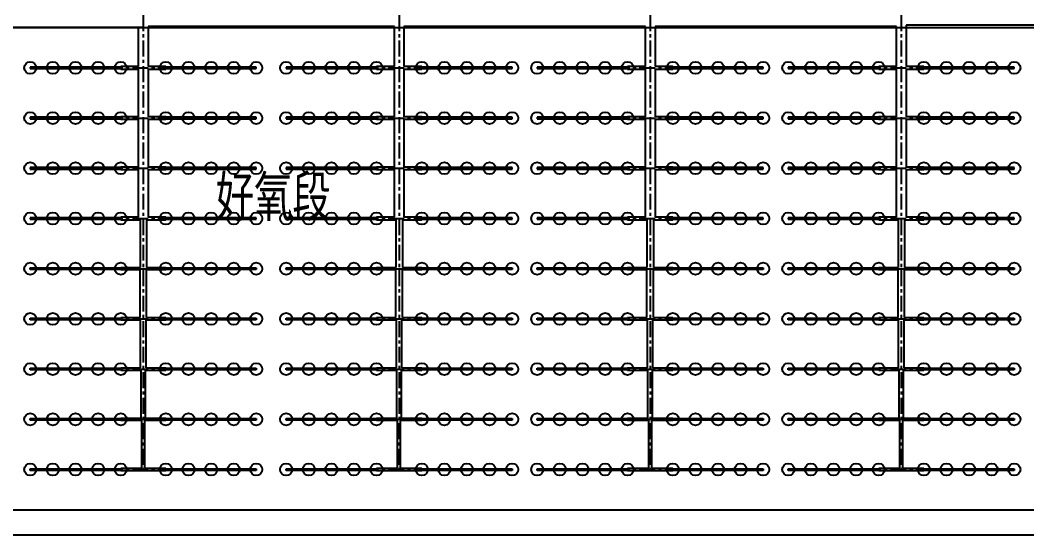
# Model space of a CAD drawing. Header units: millimetres. Extents: x -299291 to 688124, y -407813 to 623474.
# Drawn here: x 211412 to 231459, y 217330 to 227581 of the extents above; entities that cross this region are included whole.
import ezdxf

# ---------------------------------------------------------------- set-up
doc = ezdxf.new("R2010")
doc.units = ezdxf.units.MM
doc.linetypes.add('CENTER', pattern=[50.8, 31.75, -6.35, 6.35, -6.35])
doc.layers.add('轴线', color=6, linetype='CENTER')
doc.styles.add('长仿宋体', font='simfang.ttf', dxfattribs={"width": 0.7})

msp = doc.modelspace()

# ---------------------------------------------------------------- linework, layer by layer
at = {"lineweight": -3, "ltscale": 100}
for p, q in [((186459.037, 227431.406), (266459.037, 227431.406)), ((186459.037, 227431.406), (266459.037, 227431.406)), ((186459.037, 227431.406), (266459.037, 227431.406)), ((186459.037, 217830.406), (266459.037, 217830.406)), ((186459.037, 217330.406), (266459.037, 217330.406))]:
    msp.add_line(p, q, dxfattribs=at)
at = {"ltscale": 10}
for p, q in [((213864.037, 227431.406), (198959.037, 227431.406)), ((213769.037, 226656.406), (213769.037, 227431.406)), ((213959.037, 227456.406), (213959.037, 226656.406)), ((218864.037, 227456.406), (213959.037, 227456.406)), ((218864.037, 226656.406), (218864.037, 227456.406)), ((219054.037, 227456.406), (219054.037, 226656.406)), ((223864.037, 227456.406), (219054.037, 227456.406)), ((223864.037, 226656.406), (223864.037, 227456.406)), ((224054.037, 227456.406), (224054.037, 226656.406)), ((228864.037, 227456.406), (224054.037, 227456.406)), ((228864.037, 226656.406), (228864.037, 227456.406)), ((229054.037, 227481.406), (229054.037, 226656.406)), ((233864.037, 227481.406), (229054.037, 227481.406)), ((211614.037, 226647.406), (211614.037, 226615.406)), ((213414.037, 226647.406), (211614.037, 226647.406)), ((211614.037, 226615.406), (213414.037, 226615.406)), ((213769.037, 226656.406), (213414.037, 226656.406)), ((213414.037, 226656.406), (213414.037, 226647.406)), ((213414.037, 226615.406), (213414.037, 226606.406)), ((213414.037, 226606.406), (213769.037, 226606.406)), ((213769.037, 225656.406), (213769.037, 226606.406)), ((214314.037, 226656.406), (213959.037, 226656.406)), ((213959.037, 226606.406), (214314.037, 226606.406)), ((213959.037, 226606.406), (213959.037, 225656.406)), ((214314.037, 226647.406), (214314.037, 226656.406)), ((216114.037, 226647.406), (214314.037, 226647.406)), ((214314.037, 226606.406), (214314.037, 226615.406)), ((214314.037, 226615.406), (216114.037, 226615.406)), ((216114.037, 226615.406), (216114.037, 226647.406)), ((216709.037, 226647.406), (216709.037, 226615.406)), ((218509.037, 226647.406), (216709.037, 226647.406)), ((216709.037, 226615.406), (218509.037, 226615.406)), ((218864.037, 226656.406), (218509.037, 226656.406)), ((218509.037, 226656.406), (218509.037, 226647.406)), ((218509.037, 226615.406), (218509.037, 226606.406)), ((218509.037, 226606.406), (218864.037, 226606.406)), ((218864.037, 225656.406), (218864.037, 226606.406)), ((219409.037, 226656.406), (219054.037, 226656.406)), ((219054.037, 226606.406), (219409.037, 226606.406)), ((219054.037, 226606.406), (219054.037, 225656.406)), ((219409.037, 226647.406), (219409.037, 226656.406)), ((221209.037, 226647.406), (219409.037, 226647.406)), ((219409.037, 226606.406), (219409.037, 226615.406)), ((219409.037, 226615.406), (221209.037, 226615.406)), ((221209.037, 226615.406), (221209.037, 226647.406)), ((221709.037, 226647.406), (221709.037, 226615.406)), ((223509.037, 226647.406), (221709.037, 226647.406)), ((221709.037, 226615.406), (223509.037, 226615.406)), ((223864.037, 226656.406), (223509.037, 226656.406)), ((223509.037, 226656.406), (223509.037, 226647.406)), ((223509.037, 226615.406), (223509.037, 226606.406)), ((223509.037, 226606.406), (223864.037, 226606.406)), ((223864.037, 225656.406), (223864.037, 226606.406)), ((224409.037, 226656.406), (224054.037, 226656.406)), ((224054.037, 226606.406), (224409.037, 226606.406)), ((224054.037, 226606.406), (224054.037, 225656.406)), ((224409.037, 226647.406), (224409.037, 226656.406)), ((226209.037, 226647.406), (224409.037, 226647.406)), ((224409.037, 226606.406), (224409.037, 226615.406)), ((224409.037, 226615.406), (226209.037, 226615.406)), ((226209.037, 226615.406), (226209.037, 226647.406)), ((226709.037, 226647.406), (226709.037, 226615.406)), ((228509.037, 226647.406), (226709.037, 226647.406)), ((226709.037, 226615.406), (228509.037, 226615.406)), ((228864.037, 226656.406), (228509.037, 226656.406)), ((228509.037, 226656.406), (228509.037, 226647.406)), ((228509.037, 226615.406), (228509.037, 226606.406)), ((228509.037, 226606.406), (228864.037, 226606.406)), ((228864.037, 225656.406), (228864.037, 226606.406)), ((229409.037, 226656.406), (229054.037, 226656.406)), ((229054.037, 226606.406), (229409.037, 226606.406)), ((229054.037, 226606.406), (229054.037, 225656.406)), ((229409.037, 226647.406), (229409.037, 226656.406)), ((231209.037, 226647.406), (229409.037, 226647.406)), ((229409.037, 226606.406), (229409.037, 226615.406)), ((229409.037, 226615.406), (231209.037, 226615.406)), ((231209.037, 226615.406), (231209.037, 226647.406)), ((211614.037, 225647.406), (211614.037, 225615.406)), ((213414.037, 225647.406), (211614.037, 225647.406)), ((211614.037, 225615.406), (213414.037, 225615.406)), ((213769.037, 225656.406), (213414.037, 225656.406)), ((213414.037, 225656.406), (213414.037, 225647.406)), ((213414.037, 225615.406), (213414.037, 225606.406)), ((213414.037, 225606.406), (213769.037, 225606.406)), ((213769.037, 224656.406), (213769.037, 225606.406)), ((214314.037, 225656.406), (213959.037, 225656.406)), ((213959.037, 225606.406), (214314.037, 225606.406)), ((213959.037, 225606.406), (213959.037, 224656.406)), ((214314.037, 225647.406), (214314.037, 225656.406)), ((216114.037, 225647.406), (214314.037, 225647.406)), ((214314.037, 225606.406), (214314.037, 225615.406)), ((214314.037, 225615.406), (216114.037, 225615.406)), ((216114.037, 225615.406), (216114.037, 225647.406)), ((216709.037, 225647.406), (216709.037, 225615.406)), ((218509.037, 225647.406), (216709.037, 225647.406)), ((216709.037, 225615.406), (218509.037, 225615.406)), ((218864.037, 225656.406), (218509.037, 225656.406)), ((218509.037, 225656.406), (218509.037, 225647.406)), ((218509.037, 225615.406), (218509.037, 225606.406)), ((218509.037, 225606.406), (218864.037, 225606.406)), ((218864.037, 224656.406), (218864.037, 225606.406)), ((219409.037, 225656.406), (219054.037, 225656.406)), ((219054.037, 225606.406), (219409.037, 225606.406)), ((219054.037, 225606.406), (219054.037, 224656.406)), ((219409.037, 225647.406), (219409.037, 225656.406)), ((221209.037, 225647.406), (219409.037, 225647.406)), ((219409.037, 225606.406), (219409.037, 225615.406)), ((219409.037, 225615.406), (221209.037, 225615.406)), ((221209.037, 225615.406), (221209.037, 225647.406)), ((221709.037, 225647.406), (221709.037, 225615.406)), ((223509.037, 225647.406), (221709.037, 225647.406)), ((221709.037, 225615.406), (223509.037, 225615.406)), ((223864.037, 225656.406), (223509.037, 225656.406)), ((223509.037, 225656.406), (223509.037, 225647.406)), ((223509.037, 225615.406), (223509.037, 225606.406)), ((223509.037, 225606.406), (223864.037, 225606.406)), ((223864.037, 224656.406), (223864.037, 225606.406)), ((224409.037, 225656.406), (224054.037, 225656.406)), ((224054.037, 225606.406), (224409.037, 225606.406)), ((224054.037, 225606.406), (224054.037, 224656.406)), ((224409.037, 225647.406), (224409.037, 225656.406)), ((226209.037, 225647.406), (224409.037, 225647.406)), ((224409.037, 225606.406), (224409.037, 225615.406)), ((224409.037, 225615.406), (226209.037, 225615.406)), ((226209.037, 225615.406), (226209.037, 225647.406)), ((226709.037, 225647.406), (226709.037, 225615.406)), ((228509.037, 225647.406), (226709.037, 225647.406)), ((226709.037, 225615.406), (228509.037, 225615.406)), ((228864.037, 225656.406), (228509.037, 225656.406)), ((228509.037, 225656.406), (228509.037, 225647.406)), ((228509.037, 225615.406), (228509.037, 225606.406)), ((228509.037, 225606.406), (228864.037, 225606.406)), ((228864.037, 224656.406), (228864.037, 225606.406)), ((229409.037, 225656.406), (229054.037, 225656.406)), ((229054.037, 225606.406), (229409.037, 225606.406)), ((229054.037, 225606.406), (229054.037, 224656.406)), ((229409.037, 225647.406), (229409.037, 225656.406)), ((231209.037, 225647.406), (229409.037, 225647.406)), ((229409.037, 225606.406), (229409.037, 225615.406)), ((229409.037, 225615.406), (231209.037, 225615.406)), ((231209.037, 225615.406), (231209.037, 225647.406)), ((211614.037, 224647.406), (211614.037, 224615.406)), ((213414.037, 224647.406), (211614.037, 224647.406)), ((211614.037, 224615.406), (213414.037, 224615.406)), ((213769.037, 224656.406), (213414.037, 224656.406)), ((213414.037, 224656.406), (213414.037, 224647.406)), ((213414.037, 224615.406), (213414.037, 224606.406)), ((213414.037, 224606.406), (213769.037, 224606.406)), ((213769.037, 223656.406), (213769.037, 224606.406)), ((214314.037, 224656.406), (213959.037, 224656.406)), ((213959.037, 224606.406), (214314.037, 224606.406)), ((213959.037, 224606.406), (213959.037, 223656.406)), ((214314.037, 224647.406), (214314.037, 224656.406)), ((216114.037, 224647.406), (214314.037, 224647.406)), ((214314.037, 224606.406), (214314.037, 224615.406)), ((214314.037, 224615.406), (216114.037, 224615.406)), ((216114.037, 224615.406), (216114.037, 224647.406)), ((216709.037, 224647.406), (216709.037, 224615.406)), ((218509.037, 224647.406), (216709.037, 224647.406)), ((216709.037, 224615.406), (218509.037, 224615.406)), ((218864.037, 224656.406), (218509.037, 224656.406)), ((218509.037, 224656.406), (218509.037, 224647.406)), ((218509.037, 224615.406), (218509.037, 224606.406)), ((218509.037, 224606.406), (218864.037, 224606.406)), ((218864.037, 223656.406), (218864.037, 224606.406)), ((219409.037, 224656.406), (219054.037, 224656.406)), ((219054.037, 224606.406), (219409.037, 224606.406)), ((219054.037, 224606.406), (219054.037, 223656.406)), ((219409.037, 224647.406), (219409.037, 224656.406)), ((221209.037, 224647.406), (219409.037, 224647.406)), ((219409.037, 224606.406), (219409.037, 224615.406)), ((219409.037, 224615.406), (221209.037, 224615.406)), ((221209.037, 224615.406), (221209.037, 224647.406)), ((221709.037, 224647.406), (221709.037, 224615.406)), ((223509.037, 224647.406), (221709.037, 224647.406)), ((221709.037, 224615.406), (223509.037, 224615.406)), ((223864.037, 224656.406), (223509.037, 224656.406)), ((223509.037, 224656.406), (223509.037, 224647.406)), ((223509.037, 224615.406), (223509.037, 224606.406)), ((223509.037, 224606.406), (223864.037, 224606.406)), ((223864.037, 223656.406), (223864.037, 224606.406)), ((224409.037, 224656.406), (224054.037, 224656.406)), ((224054.037, 224606.406), (224409.037, 224606.406)), ((224054.037, 224606.406), (224054.037, 223656.406)), ((224409.037, 224647.406), (224409.037, 224656.406)), ((226209.037, 224647.406), (224409.037, 224647.406)), ((224409.037, 224606.406), (224409.037, 224615.406)), ((224409.037, 224615.406), (226209.037, 224615.406)), ((226209.037, 224615.406), (226209.037, 224647.406)), ((226709.037, 224647.406), (226709.037, 224615.406)), ((228509.037, 224647.406), (226709.037, 224647.406)), ((226709.037, 224615.406), (228509.037, 224615.406)), ((228864.037, 224656.406), (228509.037, 224656.406)), ((228509.037, 224656.406), (228509.037, 224647.406)), ((228509.037, 224615.406), (228509.037, 224606.406)), ((228509.037, 224606.406), (228864.037, 224606.406)), ((228864.037, 223656.406), (228864.037, 224606.406)), ((229409.037, 224656.406), (229054.037, 224656.406)), ((229054.037, 224606.406), (229409.037, 224606.406)), ((229054.037, 224606.406), (229054.037, 223656.406)), ((229409.037, 224647.406), (229409.037, 224656.406)), ((231209.037, 224647.406), (229409.037, 224647.406)), ((229409.037, 224606.406), (229409.037, 224615.406)), ((229409.037, 224615.406), (231209.037, 224615.406)), ((231209.037, 224615.406), (231209.037, 224647.406)), ((211614.037, 223647.406), (211614.037, 223615.406)), ((213414.037, 223647.406), (211614.037, 223647.406)), ((211614.037, 223615.406), (213414.037, 223615.406)), ((213769.037, 223656.406), (213414.037, 223656.406)), ((213414.037, 223656.406), (213414.037, 223647.406)), ((213414.037, 223615.406), (213414.037, 223606.406)), ((213414.037, 223606.406), (213799.037, 223606.406)), ((213799.037, 223606.406), (213799.037, 222656.406)), ((213929.037, 223606.406), (214314.037, 223606.406)), ((213929.037, 223606.406), (213929.037, 222656.406)), ((214314.037, 223656.406), (213959.037, 223656.406)), ((214314.037, 223647.406), (214314.037, 223656.406)), ((216114.037, 223647.406), (214314.037, 223647.406)), ((214314.037, 223606.406), (214314.037, 223615.406)), ((214314.037, 223615.406), (216114.037, 223615.406)), ((216114.037, 223615.406), (216114.037, 223647.406)), ((216709.037, 223647.406), (216709.037, 223615.406)), ((218509.037, 223647.406), (216709.037, 223647.406)), ((216709.037, 223615.406), (218509.037, 223615.406)), ((218864.037, 223656.406), (218509.037, 223656.406)), ((218509.037, 223656.406), (218509.037, 223647.406)), ((218509.037, 223615.406), (218509.037, 223606.406)), ((218509.037, 223606.406), (218894.037, 223606.406)), ((218894.037, 223606.406), (218894.037, 222656.406)), ((219024.037, 223606.406), (219409.037, 223606.406)), ((219024.037, 223606.406), (219024.037, 222656.406)), ((219409.037, 223656.406), (219054.037, 223656.406)), ((219409.037, 223647.406), (219409.037, 223656.406)), ((221209.037, 223647.406), (219409.037, 223647.406)), ((219409.037, 223606.406), (219409.037, 223615.406)), ((219409.037, 223615.406), (221209.037, 223615.406)), ((221209.037, 223615.406), (221209.037, 223647.406)), ((221709.037, 223647.406), (221709.037, 223615.406)), ((223509.037, 223647.406), (221709.037, 223647.406)), ((221709.037, 223615.406), (223509.037, 223615.406)), ((223864.037, 223656.406), (223509.037, 223656.406)), ((223509.037, 223656.406), (223509.037, 223647.406)), ((223509.037, 223615.406), (223509.037, 223606.406)), ((223509.037, 223606.406), (223894.037, 223606.406)), ((223894.037, 223606.406), (223894.037, 222656.406)), ((224024.037, 223606.406), (224409.037, 223606.406)), ((224024.037, 223606.406), (224024.037, 222656.406)), ((224409.037, 223656.406), (224054.037, 223656.406)), ((224409.037, 223647.406), (224409.037, 223656.406)), ((226209.037, 223647.406), (224409.037, 223647.406)), ((224409.037, 223606.406), (224409.037, 223615.406)), ((224409.037, 223615.406), (226209.037, 223615.406)), ((226209.037, 223615.406), (226209.037, 223647.406)), ((226709.037, 223647.406), (226709.037, 223615.406)), ((228509.037, 223647.406), (226709.037, 223647.406)), ((226709.037, 223615.406), (228509.037, 223615.406)), ((228864.037, 223656.406), (228509.037, 223656.406)), ((228509.037, 223656.406), (228509.037, 223647.406)), ((228509.037, 223615.406), (228509.037, 223606.406)), ((228509.037, 223606.406), (228894.037, 223606.406)), ((228894.037, 223606.406), (228894.037, 222656.406)), ((229024.037, 223606.406), (229409.037, 223606.406)), ((229024.037, 223606.406), (229024.037, 222656.406)), ((229409.037, 223656.406), (229054.037, 223656.406)), ((229409.037, 223647.406), (229409.037, 223656.406)), ((231209.037, 223647.406), (229409.037, 223647.406)), ((229409.037, 223606.406), (229409.037, 223615.406)), ((229409.037, 223615.406), (231209.037, 223615.406)), ((231209.037, 223615.406), (231209.037, 223647.406)), ((211614.037, 222615.406), (211614.037, 222647.406)), ((211614.037, 222647.406), (213414.037, 222647.406)), ((213414.037, 222615.406), (211614.037, 222615.406)), ((213414.037, 222647.406), (213414.037, 222656.406)), ((213414.037, 222656.406), (213799.037, 222656.406)), ((213414.037, 222606.406), (213414.037, 222615.406)), ((213799.037, 222606.406), (213414.037, 222606.406)), ((213799.037, 221656.406), (213799.037, 222606.406)), ((213929.037, 222656.406), (214314.037, 222656.406)), ((214314.037, 222606.406), (213929.037, 222606.406)), ((213929.037, 221656.406), (213929.037, 222606.406)), ((214314.037, 222656.406), (214314.037, 222647.406)), ((214314.037, 222647.406), (216114.037, 222647.406)), ((216114.037, 222615.406), (214314.037, 222615.406)), ((214314.037, 222615.406), (214314.037, 222606.406)), ((216114.037, 222647.406), (216114.037, 222615.406)), ((216709.037, 222615.406), (216709.037, 222647.406)), ((216709.037, 222647.406), (218509.037, 222647.406)), ((218509.037, 222615.406), (216709.037, 222615.406)), ((218509.037, 222647.406), (218509.037, 222656.406)), ((218509.037, 222656.406), (218894.037, 222656.406)), ((218509.037, 222606.406), (218509.037, 222615.406)), ((218894.037, 222606.406), (218509.037, 222606.406)), ((218894.037, 221656.406), (218894.037, 222606.406)), ((219024.037, 222656.406), (219409.037, 222656.406)), ((219409.037, 222606.406), (219024.037, 222606.406)), ((219024.037, 221656.406), (219024.037, 222606.406)), ((219409.037, 222656.406), (219409.037, 222647.406)), ((219409.037, 222647.406), (221209.037, 222647.406)), ((221209.037, 222615.406), (219409.037, 222615.406)), ((219409.037, 222615.406), (219409.037, 222606.406)), ((221209.037, 222647.406), (221209.037, 222615.406)), ((221709.037, 222615.406), (221709.037, 222647.406)), ((221709.037, 222647.406), (223509.037, 222647.406)), ((223509.037, 222615.406), (221709.037, 222615.406)), ((223509.037, 222647.406), (223509.037, 222656.406)), ((223509.037, 222656.406), (223894.037, 222656.406)), ((223509.037, 222606.406), (223509.037, 222615.406)), ((223894.037, 222606.406), (223509.037, 222606.406)), ((223894.037, 221656.406), (223894.037, 222606.406)), ((224024.037, 222656.406), (224409.037, 222656.406)), ((224409.037, 222606.406), (224024.037, 222606.406)), ((224024.037, 221656.406), (224024.037, 222606.406)), ((224409.037, 222656.406), (224409.037, 222647.406)), ((224409.037, 222647.406), (226209.037, 222647.406)), ((226209.037, 222615.406), (224409.037, 222615.406)), ((224409.037, 222615.406), (224409.037, 222606.406)), ((226209.037, 222647.406), (226209.037, 222615.406)), ((226709.037, 222615.406), (226709.037, 222647.406)), ((226709.037, 222647.406), (228509.037, 222647.406)), ((228509.037, 222615.406), (226709.037, 222615.406)), ((228509.037, 222647.406), (228509.037, 222656.406)), ((228509.037, 222656.406), (228894.037, 222656.406)), ((228509.037, 222606.406), (228509.037, 222615.406)), ((228894.037, 222606.406), (228509.037, 222606.406)), ((228894.037, 221656.406), (228894.037, 222606.406)), ((229024.037, 222656.406), (229409.037, 222656.406)), ((229409.037, 222606.406), (229024.037, 222606.406)), ((229024.037, 221656.406), (229024.037, 222606.406)), ((229409.037, 222656.406), (229409.037, 222647.406)), ((229409.037, 222647.406), (231209.037, 222647.406)), ((231209.037, 222615.406), (229409.037, 222615.406)), ((229409.037, 222615.406), (229409.037, 222606.406)), ((231209.037, 222647.406), (231209.037, 222615.406)), ((211614.037, 221615.406), (211614.037, 221647.406)), ((211614.037, 221647.406), (213414.037, 221647.406)), ((213414.037, 221615.406), (211614.037, 221615.406)), ((213414.037, 221647.406), (213414.037, 221656.406)), ((213414.037, 221656.406), (213799.037, 221656.406)), ((213414.037, 221606.406), (213414.037, 221615.406)), ((213809.037, 221606.406), (213414.037, 221606.406)), ((213809.037, 220656.406), (213809.037, 221606.406)), ((214314.037, 221606.406), (213919.037, 221606.406)), ((213919.037, 220656.406), (213919.037, 221606.406)), ((213929.037, 221656.406), (214314.037, 221656.406)), ((214314.037, 221656.406), (214314.037, 221647.406)), ((214314.037, 221647.406), (216114.037, 221647.406)), ((216114.037, 221615.406), (214314.037, 221615.406)), ((214314.037, 221615.406), (214314.037, 221606.406)), ((216114.037, 221647.406), (216114.037, 221615.406)), ((216709.037, 221615.406), (216709.037, 221647.406)), ((216709.037, 221647.406), (218509.037, 221647.406)), ((218509.037, 221615.406), (216709.037, 221615.406)), ((218509.037, 221647.406), (218509.037, 221656.406)), ((218509.037, 221656.406), (218894.037, 221656.406)), ((218509.037, 221606.406), (218509.037, 221615.406)), ((218904.037, 221606.406), (218509.037, 221606.406)), ((218904.037, 220656.406), (218904.037, 221606.406)), ((219409.037, 221606.406), (219014.037, 221606.406)), ((219014.037, 220656.406), (219014.037, 221606.406)), ((219024.037, 221656.406), (219409.037, 221656.406)), ((219409.037, 221656.406), (219409.037, 221647.406)), ((219409.037, 221647.406), (221209.037, 221647.406)), ((221209.037, 221615.406), (219409.037, 221615.406)), ((219409.037, 221615.406), (219409.037, 221606.406)), ((221209.037, 221647.406), (221209.037, 221615.406)), ((221709.037, 221615.406), (221709.037, 221647.406)), ((221709.037, 221647.406), (223509.037, 221647.406)), ((223509.037, 221615.406), (221709.037, 221615.406)), ((223509.037, 221647.406), (223509.037, 221656.406)), ((223509.037, 221656.406), (223894.037, 221656.406)), ((223509.037, 221606.406), (223509.037, 221615.406)), ((223904.037, 221606.406), (223509.037, 221606.406)), ((223904.037, 220656.406), (223904.037, 221606.406)), ((224409.037, 221606.406), (224014.037, 221606.406)), ((224014.037, 220656.406), (224014.037, 221606.406)), ((224024.037, 221656.406), (224409.037, 221656.406)), ((224409.037, 221656.406), (224409.037, 221647.406)), ((224409.037, 221647.406), (226209.037, 221647.406)), ((226209.037, 221615.406), (224409.037, 221615.406)), ((224409.037, 221615.406), (224409.037, 221606.406)), ((226209.037, 221647.406), (226209.037, 221615.406)), ((226709.037, 221615.406), (226709.037, 221647.406)), ((226709.037, 221647.406), (228509.037, 221647.406)), ((228509.037, 221615.406), (226709.037, 221615.406)), ((228509.037, 221647.406), (228509.037, 221656.406)), ((228509.037, 221656.406), (228894.037, 221656.406)), ((228509.037, 221606.406), (228509.037, 221615.406)), ((228904.037, 221606.406), (228509.037, 221606.406)), ((228904.037, 220656.406), (228904.037, 221606.406)), ((229409.037, 221606.406), (229014.037, 221606.406)), ((229014.037, 220656.406), (229014.037, 221606.406)), ((229024.037, 221656.406), (229409.037, 221656.406)), ((229409.037, 221656.406), (229409.037, 221647.406)), ((229409.037, 221647.406), (231209.037, 221647.406)), ((231209.037, 221615.406), (229409.037, 221615.406)), ((229409.037, 221615.406), (229409.037, 221606.406)), ((231209.037, 221647.406), (231209.037, 221615.406)), ((211614.037, 220615.406), (211614.037, 220647.406)), ((211614.037, 220647.406), (213414.037, 220647.406)), ((213414.037, 220615.406), (211614.037, 220615.406)), ((213414.037, 220647.406), (213414.037, 220656.406)), ((213414.037, 220656.406), (213809.037, 220656.406)), ((213414.037, 220606.406), (213414.037, 220615.406)), ((213819.037, 220606.406), (213414.037, 220606.406)), ((213819.037, 219656.406), (213819.037, 220606.406)), ((214314.037, 220606.406), (213909.037, 220606.406)), ((213909.037, 219656.406), (213909.037, 220606.406)), ((213919.037, 220656.406), (214314.037, 220656.406)), ((214314.037, 220656.406), (214314.037, 220647.406)), ((214314.037, 220647.406), (216114.037, 220647.406)), ((216114.037, 220615.406), (214314.037, 220615.406)), ((214314.037, 220615.406), (214314.037, 220606.406)), ((216114.037, 220647.406), (216114.037, 220615.406)), ((216709.037, 220615.406), (216709.037, 220647.406)), ((216709.037, 220647.406), (218509.037, 220647.406)), ((218509.037, 220615.406), (216709.037, 220615.406)), ((218509.037, 220647.406), (218509.037, 220656.406)), ((218509.037, 220656.406), (218904.037, 220656.406)), ((218509.037, 220606.406), (218509.037, 220615.406)), ((218914.037, 220606.406), (218509.037, 220606.406)), ((218914.037, 219656.406), (218914.037, 220606.406)), ((219409.037, 220606.406), (219004.037, 220606.406)), ((219004.037, 219656.406), (219004.037, 220606.406)), ((219014.037, 220656.406), (219409.037, 220656.406)), ((219409.037, 220656.406), (219409.037, 220647.406)), ((219409.037, 220647.406), (221209.037, 220647.406)), ((221209.037, 220615.406), (219409.037, 220615.406)), ((219409.037, 220615.406), (219409.037, 220606.406)), ((221209.037, 220647.406), (221209.037, 220615.406)), ((221709.037, 220615.406), (221709.037, 220647.406)), ((221709.037, 220647.406), (223509.037, 220647.406)), ((223509.037, 220615.406), (221709.037, 220615.406)), ((223509.037, 220647.406), (223509.037, 220656.406)), ((223509.037, 220656.406), (223904.037, 220656.406)), ((223509.037, 220606.406), (223509.037, 220615.406)), ((223914.037, 220606.406), (223509.037, 220606.406)), ((223914.037, 219656.406), (223914.037, 220606.406)), ((224409.037, 220606.406), (224004.037, 220606.406)), ((224004.037, 219656.406), (224004.037, 220606.406)), ((224014.037, 220656.406), (224409.037, 220656.406)), ((224409.037, 220656.406), (224409.037, 220647.406)), ((224409.037, 220647.406), (226209.037, 220647.406)), ((226209.037, 220615.406), (224409.037, 220615.406)), ((224409.037, 220615.406), (224409.037, 220606.406)), ((226209.037, 220647.406), (226209.037, 220615.406)), ((226709.037, 220615.406), (226709.037, 220647.406)), ((226709.037, 220647.406), (228509.037, 220647.406)), ((228509.037, 220615.406), (226709.037, 220615.406)), ((228509.037, 220647.406), (228509.037, 220656.406)), ((228509.037, 220656.406), (228904.037, 220656.406)), ((228509.037, 220606.406), (228509.037, 220615.406)), ((228914.037, 220606.406), (228509.037, 220606.406)), ((228914.037, 219656.406), (228914.037, 220606.406)), ((229409.037, 220606.406), (229004.037, 220606.406)), ((229004.037, 219656.406), (229004.037, 220606.406)), ((229014.037, 220656.406), (229409.037, 220656.406)), ((229409.037, 220656.406), (229409.037, 220647.406)), ((229409.037, 220647.406), (231209.037, 220647.406)), ((231209.037, 220615.406), (229409.037, 220615.406)), ((229409.037, 220615.406), (229409.037, 220606.406)), ((231209.037, 220647.406), (231209.037, 220615.406)), ((211614.037, 219615.406), (211614.037, 219647.406)), ((211614.037, 219647.406), (213414.037, 219647.406)), ((213414.037, 219615.406), (211614.037, 219615.406)), ((213414.037, 219647.406), (213414.037, 219656.406)), ((213414.037, 219656.406), (213819.037, 219656.406)), ((213414.037, 219606.406), (213414.037, 219615.406)), ((213834.037, 219606.406), (213414.037, 219606.406)), ((213834.037, 218656.406), (213834.037, 219606.406)), ((213894.037, 218656.406), (213894.037, 219606.406)), ((214314.037, 219606.406), (213894.037, 219606.406)), ((213909.037, 219656.406), (214314.037, 219656.406)), ((214314.037, 219656.406), (214314.037, 219647.406)), ((214314.037, 219647.406), (216114.037, 219647.406)), ((216114.037, 219615.406), (214314.037, 219615.406)), ((214314.037, 219615.406), (214314.037, 219606.406)), ((216114.037, 219647.406), (216114.037, 219615.406)), ((216709.037, 219615.406), (216709.037, 219647.406)), ((216709.037, 219647.406), (218509.037, 219647.406)), ((218509.037, 219615.406), (216709.037, 219615.406)), ((218509.037, 219647.406), (218509.037, 219656.406)), ((218509.037, 219656.406), (218914.037, 219656.406)), ((218509.037, 219606.406), (218509.037, 219615.406)), ((218929.037, 219606.406), (218509.037, 219606.406)), ((218929.037, 218656.406), (218929.037, 219606.406)), ((218989.037, 218656.406), (218989.037, 219606.406)), ((219409.037, 219606.406), (218989.037, 219606.406)), ((219004.037, 219656.406), (219409.037, 219656.406)), ((219409.037, 219656.406), (219409.037, 219647.406)), ((219409.037, 219647.406), (221209.037, 219647.406)), ((221209.037, 219615.406), (219409.037, 219615.406)), ((219409.037, 219615.406), (219409.037, 219606.406)), ((221209.037, 219647.406), (221209.037, 219615.406)), ((221709.037, 219615.406), (221709.037, 219647.406)), ((221709.037, 219647.406), (223509.037, 219647.406)), ((223509.037, 219615.406), (221709.037, 219615.406)), ((223509.037, 219647.406), (223509.037, 219656.406)), ((223509.037, 219656.406), (223914.037, 219656.406)), ((223509.037, 219606.406), (223509.037, 219615.406)), ((223929.037, 219606.406), (223509.037, 219606.406)), ((223929.037, 218656.406), (223929.037, 219606.406)), ((223989.037, 218656.406), (223989.037, 219606.406)), ((224409.037, 219606.406), (223989.037, 219606.406)), ((224004.037, 219656.406), (224409.037, 219656.406)), ((224409.037, 219656.406), (224409.037, 219647.406)), ((224409.037, 219647.406), (226209.037, 219647.406)), ((226209.037, 219615.406), (224409.037, 219615.406)), ((224409.037, 219615.406), (224409.037, 219606.406)), ((226209.037, 219647.406), (226209.037, 219615.406)), ((226709.037, 219615.406), (226709.037, 219647.406)), ((226709.037, 219647.406), (228509.037, 219647.406)), ((228509.037, 219615.406), (226709.037, 219615.406)), ((228509.037, 219647.406), (228509.037, 219656.406)), ((228509.037, 219656.406), (228914.037, 219656.406)), ((228509.037, 219606.406), (228509.037, 219615.406)), ((228929.037, 219606.406), (228509.037, 219606.406)), ((228929.037, 218656.406), (228929.037, 219606.406)), ((228989.037, 218656.406), (228989.037, 219606.406)), ((229409.037, 219606.406), (228989.037, 219606.406)), ((229004.037, 219656.406), (229409.037, 219656.406)), ((229409.037, 219656.406), (229409.037, 219647.406)), ((229409.037, 219647.406), (231209.037, 219647.406)), ((231209.037, 219615.406), (229409.037, 219615.406)), ((229409.037, 219615.406), (229409.037, 219606.406)), ((231209.037, 219647.406), (231209.037, 219615.406)), ((211614.037, 218615.406), (211614.037, 218647.406)), ((211614.037, 218647.406), (213414.037, 218647.406)), ((213414.037, 218615.406), (211614.037, 218615.406)), ((213414.037, 218647.406), (213414.037, 218656.406)), ((213414.037, 218656.406), (213834.037, 218656.406)), ((213414.037, 218606.406), (213414.037, 218615.406)), ((214314.037, 218606.406), (213414.037, 218606.406)), ((213894.037, 218656.406), (214314.037, 218656.406)), ((214314.037, 218656.406), (214314.037, 218647.406)), ((214314.037, 218647.406), (216114.037, 218647.406)), ((216114.037, 218615.406), (214314.037, 218615.406)), ((214314.037, 218615.406), (214314.037, 218606.406)), ((216114.037, 218647.406), (216114.037, 218615.406)), ((216709.037, 218615.406), (216709.037, 218647.406)), ((216709.037, 218647.406), (218509.037, 218647.406)), ((218509.037, 218615.406), (216709.037, 218615.406)), ((218509.037, 218647.406), (218509.037, 218656.406)), ((218509.037, 218656.406), (218929.037, 218656.406)), ((218509.037, 218606.406), (218509.037, 218615.406)), ((219409.037, 218606.406), (218509.037, 218606.406)), ((218989.037, 218656.406), (219409.037, 218656.406)), ((219409.037, 218656.406), (219409.037, 218647.406)), ((219409.037, 218647.406), (221209.037, 218647.406)), ((221209.037, 218615.406), (219409.037, 218615.406)), ((219409.037, 218615.406), (219409.037, 218606.406)), ((221209.037, 218647.406), (221209.037, 218615.406)), ((221709.037, 218615.406), (221709.037, 218647.406)), ((221709.037, 218647.406), (223509.037, 218647.406)), ((223509.037, 218615.406), (221709.037, 218615.406)), ((223509.037, 218647.406), (223509.037, 218656.406)), ((223509.037, 218656.406), (223929.037, 218656.406)), ((223509.037, 218606.406), (223509.037, 218615.406)), ((224409.037, 218606.406), (223509.037, 218606.406)), ((223989.037, 218656.406), (224409.037, 218656.406)), ((224409.037, 218656.406), (224409.037, 218647.406)), ((224409.037, 218647.406), (226209.037, 218647.406)), ((226209.037, 218615.406), (224409.037, 218615.406)), ((224409.037, 218615.406), (224409.037, 218606.406)), ((226209.037, 218647.406), (226209.037, 218615.406)), ((226709.037, 218615.406), (226709.037, 218647.406)), ((226709.037, 218647.406), (228509.037, 218647.406)), ((228509.037, 218615.406), (226709.037, 218615.406)), ((228509.037, 218647.406), (228509.037, 218656.406)), ((228509.037, 218656.406), (228929.037, 218656.406)), ((228509.037, 218606.406), (228509.037, 218615.406)), ((229409.037, 218606.406), (228509.037, 218606.406)), ((228989.037, 218656.406), (229409.037, 218656.406)), ((229409.037, 218656.406), (229409.037, 218647.406)), ((229409.037, 218647.406), (231209.037, 218647.406)), ((231209.037, 218615.406), (229409.037, 218615.406)), ((229409.037, 218615.406), (229409.037, 218606.406)), ((231209.037, 218647.406), (231209.037, 218615.406))]:
    msp.add_line(p, q, dxfattribs=at)
for centre in [(211614.037, 226631.406), (212064.037, 226631.406), (212514.037, 226631.406), (212964.037, 226631.406), (213414.037, 226631.406), (214314.037, 226631.406), (214764.037, 226631.406), (215214.037, 226631.406), (215664.037, 226631.406), (216114.037, 226631.406), (216709.037, 226631.406), (217159.037, 226631.406), (217609.037, 226631.406), (218059.037, 226631.406), (218509.037, 226631.406), (219409.037, 226631.406), (219859.037, 226631.406), (220309.037, 226631.406), (220759.037, 226631.406), (221209.037, 226631.406), (221709.037, 226631.406), (222159.037, 226631.406), (222609.037, 226631.406), (223059.037, 226631.406), (223509.037, 226631.406), (224409.037, 226631.406), (224859.037, 226631.406), (225309.037, 226631.406), (225759.037, 226631.406), (226209.037, 226631.406), (226709.037, 226631.406), (227159.037, 226631.406), (227609.037, 226631.406), (228059.037, 226631.406), (228509.037, 226631.406), (229409.037, 226631.406), (229859.037, 226631.406), (230309.037, 226631.406), (230759.037, 226631.406), (231209.037, 226631.406), (211614.037, 225631.406), (212064.037, 225631.406), (212514.037, 225631.406), (212964.037, 225631.406), (213414.037, 225631.406), (214314.037, 225631.406), (214764.037, 225631.406), (215214.037, 225631.406), (215664.037, 225631.406), (216114.037, 225631.406), (216709.037, 225631.406), (217159.037, 225631.406), (217609.037, 225631.406), (218059.037, 225631.406), (218509.037, 225631.406), (219409.037, 225631.406), (219859.037, 225631.406), (220309.037, 225631.406), (220759.037, 225631.406), (221209.037, 225631.406), (221709.037, 225631.406), (222159.037, 225631.406), (222609.037, 225631.406), (223059.037, 225631.406), (223509.037, 225631.406), (224409.037, 225631.406), (224859.037, 225631.406), (225309.037, 225631.406), (225759.037, 225631.406), (226209.037, 225631.406), (226709.037, 225631.406), (227159.037, 225631.406), (227609.037, 225631.406), (228059.037, 225631.406), (228509.037, 225631.406), (229409.037, 225631.406), (229859.037, 225631.406), (230309.037, 225631.406), (230759.037, 225631.406), (231209.037, 225631.406), (211614.037, 224631.406), (212064.037, 224631.406), (212514.037, 224631.406), (212964.037, 224631.406), (213414.037, 224631.406), (214314.037, 224631.406), (214764.037, 224631.406), (215214.037, 224631.406), (215664.037, 224631.406), (216114.037, 224631.406), (216709.037, 224631.406), (217159.037, 224631.406), (217609.037, 224631.406), (218059.037, 224631.406), (218509.037, 224631.406), (219409.037, 224631.406), (219859.037, 224631.406), (220309.037, 224631.406), (220759.037, 224631.406), (221209.037, 224631.406), (221709.037, 224631.406), (222159.037, 224631.406), (222609.037, 224631.406), (223059.037, 224631.406), (223509.037, 224631.406), (224409.037, 224631.406), (224859.037, 224631.406), (225309.037, 224631.406), (225759.037, 224631.406), (226209.037, 224631.406), (226709.037, 224631.406), (227159.037, 224631.406), (227609.037, 224631.406), (228059.037, 224631.406), (228509.037, 224631.406), (229409.037, 224631.406), (229859.037, 224631.406), (230309.037, 224631.406), (230759.037, 224631.406), (231209.037, 224631.406), (211614.037, 223631.406), (212064.037, 223631.406), (212514.037, 223631.406), (212964.037, 223631.406), (213414.037, 223631.406), (214314.037, 223631.406), (214764.037, 223631.406), (215214.037, 223631.406), (215664.037, 223631.406), (216114.037, 223631.406), (216709.037, 223631.406), (217159.037, 223631.406), (217609.037, 223631.406), (218059.037, 223631.406), (218509.037, 223631.406), (219409.037, 223631.406), (219859.037, 223631.406), (220309.037, 223631.406), (220759.037, 223631.406), (221209.037, 223631.406), (221709.037, 223631.406), (222159.037, 223631.406), (222609.037, 223631.406), (223059.037, 223631.406), (223509.037, 223631.406), (224409.037, 223631.406), (224859.037, 223631.406), (225309.037, 223631.406), (225759.037, 223631.406), (226209.037, 223631.406), (226709.037, 223631.406), (227159.037, 223631.406), (227609.037, 223631.406), (228059.037, 223631.406), (228509.037, 223631.406), (229409.037, 223631.406), (229859.037, 223631.406), (230309.037, 223631.406), (230759.037, 223631.406), (231209.037, 223631.406), (211614.037, 222631.406), (212064.037, 222631.406), (212514.037, 222631.406), (212964.037, 222631.406), (213414.037, 222631.406), (214314.037, 222631.406), (214764.037, 222631.406), (215214.037, 222631.406), (215664.037, 222631.406), (216114.037, 222631.406), (216709.037, 222631.406), (217159.037, 222631.406), (217609.037, 222631.406), (218059.037, 222631.406), (218509.037, 222631.406), (219409.037, 222631.406), (219859.037, 222631.406), (220309.037, 222631.406), (220759.037, 222631.406), (221209.037, 222631.406), (221709.037, 222631.406), (222159.037, 222631.406), (222609.037, 222631.406), (223059.037, 222631.406), (223509.037, 222631.406), (224409.037, 222631.406), (224859.037, 222631.406), (225309.037, 222631.406), (225759.037, 222631.406), (226209.037, 222631.406), (226709.037, 222631.406), (227159.037, 222631.406), (227609.037, 222631.406), (228059.037, 222631.406), (228509.037, 222631.406), (229409.037, 222631.406), (229859.037, 222631.406), (230309.037, 222631.406), (230759.037, 222631.406), (231209.037, 222631.406), (211614.037, 221631.406), (212064.037, 221631.406), (212514.037, 221631.406), (212964.037, 221631.406), (213414.037, 221631.406), (214314.037, 221631.406), (214764.037, 221631.406), (215214.037, 221631.406), (215664.037, 221631.406), (216114.037, 221631.406), (216709.037, 221631.406), (217159.037, 221631.406), (217609.037, 221631.406), (218059.037, 221631.406), (218509.037, 221631.406), (219409.037, 221631.406), (219859.037, 221631.406), (220309.037, 221631.406), (220759.037, 221631.406), (221209.037, 221631.406), (221709.037, 221631.406), (222159.037, 221631.406), (222609.037, 221631.406), (223059.037, 221631.406), (223509.037, 221631.406), (224409.037, 221631.406), (224859.037, 221631.406), (225309.037, 221631.406), (225759.037, 221631.406), (226209.037, 221631.406), (226709.037, 221631.406), (227159.037, 221631.406), (227609.037, 221631.406), (228059.037, 221631.406), (228509.037, 221631.406), (229409.037, 221631.406), (229859.037, 221631.406), (230309.037, 221631.406), (230759.037, 221631.406), (231209.037, 221631.406), (211614.037, 220631.406), (212064.037, 220631.406), (212514.037, 220631.406), (212964.037, 220631.406), (213414.037, 220631.406), (214314.037, 220631.406), (214764.037, 220631.406), (215214.037, 220631.406), (215664.037, 220631.406), (216114.037, 220631.406), (216709.037, 220631.406), (217159.037, 220631.406), (217609.037, 220631.406), (218059.037, 220631.406), (218509.037, 220631.406), (219409.037, 220631.406), (219859.037, 220631.406), (220309.037, 220631.406), (220759.037, 220631.406), (221209.037, 220631.406), (221709.037, 220631.406), (222159.037, 220631.406), (222609.037, 220631.406), (223059.037, 220631.406), (223509.037, 220631.406), (224409.037, 220631.406), (224859.037, 220631.406), (225309.037, 220631.406), (225759.037, 220631.406), (226209.037, 220631.406), (226709.037, 220631.406), (227159.037, 220631.406), (227609.037, 220631.406), (228059.037, 220631.406), (228509.037, 220631.406), (229409.037, 220631.406), (229859.037, 220631.406), (230309.037, 220631.406), (230759.037, 220631.406), (231209.037, 220631.406), (211614.037, 219631.406), (212064.037, 219631.406), (212514.037, 219631.406), (212964.037, 219631.406), (213414.037, 219631.406), (214314.037, 219631.406), (214764.037, 219631.406), (215214.037, 219631.406), (215664.037, 219631.406), (216114.037, 219631.406), (216709.037, 219631.406), (217159.037, 219631.406), (217609.037, 219631.406), (218059.037, 219631.406), (218509.037, 219631.406), (219409.037, 219631.406), (219859.037, 219631.406), (220309.037, 219631.406), (220759.037, 219631.406), (221209.037, 219631.406), (221709.037, 219631.406), (222159.037, 219631.406), (222609.037, 219631.406), (223059.037, 219631.406), (223509.037, 219631.406), (224409.037, 219631.406), (224859.037, 219631.406), (225309.037, 219631.406), (225759.037, 219631.406), (226209.037, 219631.406), (226709.037, 219631.406), (227159.037, 219631.406), (227609.037, 219631.406), (228059.037, 219631.406), (228509.037, 219631.406), (229409.037, 219631.406), (229859.037, 219631.406), (230309.037, 219631.406), (230759.037, 219631.406), (231209.037, 219631.406), (211614.037, 218631.406), (212064.037, 218631.406), (212514.037, 218631.406), (212964.037, 218631.406), (213414.037, 218631.406), (214314.037, 218631.406), (214764.037, 218631.406), (215214.037, 218631.406), (215664.037, 218631.406), (216114.037, 218631.406), (216709.037, 218631.406), (217159.037, 218631.406), (217609.037, 218631.406), (218059.037, 218631.406), (218509.037, 218631.406), (219409.037, 218631.406), (219859.037, 218631.406), (220309.037, 218631.406), (220759.037, 218631.406), (221209.037, 218631.406), (221709.037, 218631.406), (222159.037, 218631.406), (222609.037, 218631.406), (223059.037, 218631.406), (223509.037, 218631.406), (224409.037, 218631.406), (224859.037, 218631.406), (225309.037, 218631.406), (225759.037, 218631.406), (226209.037, 218631.406), (226709.037, 218631.406), (227159.037, 218631.406), (227609.037, 218631.406), (228059.037, 218631.406), (228509.037, 218631.406), (229409.037, 218631.406), (229859.037, 218631.406), (230309.037, 218631.406), (230759.037, 218631.406), (231209.037, 218631.406)]:
    msp.add_circle(centre, 120, dxfattribs=at)
at = {"layer": '轴线', "ltscale": 10}
for p, q in [((213864.037, 227681.406), (213864.037, 218631.406)), ((218959.037, 227681.406), (218959.037, 218631.406)), ((223959.037, 227681.406), (223959.037, 218631.406)), ((228959.037, 227681.406), (228959.037, 218631.406)), ((211614.037, 226631.406), (216114.037, 226631.406)), ((216709.037, 226631.406), (221209.037, 226631.406)), ((221709.037, 226631.406), (226209.037, 226631.406)), ((226709.037, 226631.406), (231209.037, 226631.406)), ((211614.037, 225631.406), (216114.037, 225631.406)), ((211614.037, 225631.406), (216114.037, 225631.406)), ((216709.037, 225631.406), (221209.037, 225631.406)), ((216709.037, 225631.406), (221209.037, 225631.406)), ((221709.037, 225631.406), (226209.037, 225631.406)), ((221709.037, 225631.406), (226209.037, 225631.406)), ((226709.037, 225631.406), (231209.037, 225631.406)), ((226709.037, 225631.406), (231209.037, 225631.406)), ((211614.037, 224631.406), (216114.037, 224631.406)), ((211614.037, 224631.406), (216114.037, 224631.406)), ((216709.037, 224631.406), (221209.037, 224631.406)), ((216709.037, 224631.406), (221209.037, 224631.406)), ((221709.037, 224631.406), (226209.037, 224631.406)), ((221709.037, 224631.406), (226209.037, 224631.406)), ((226709.037, 224631.406), (231209.037, 224631.406)), ((226709.037, 224631.406), (231209.037, 224631.406)), ((211614.037, 223631.406), (216114.037, 223631.406)), ((211614.037, 223631.406), (216114.037, 223631.406)), ((216709.037, 223631.406), (221209.037, 223631.406)), ((216709.037, 223631.406), (221209.037, 223631.406)), ((221709.037, 223631.406), (226209.037, 223631.406)), ((221709.037, 223631.406), (226209.037, 223631.406)), ((226709.037, 223631.406), (231209.037, 223631.406)), ((226709.037, 223631.406), (231209.037, 223631.406)), ((211614.037, 222631.406), (216114.037, 222631.406)), ((211614.037, 222631.406), (216114.037, 222631.406)), ((216709.037, 222631.406), (221209.037, 222631.406)), ((216709.037, 222631.406), (221209.037, 222631.406)), ((221709.037, 222631.406), (226209.037, 222631.406)), ((221709.037, 222631.406), (226209.037, 222631.406)), ((226709.037, 222631.406), (231209.037, 222631.406)), ((226709.037, 222631.406), (231209.037, 222631.406)), ((211614.037, 221631.406), (216114.037, 221631.406)), ((211614.037, 221631.406), (216114.037, 221631.406)), ((216709.037, 221631.406), (221209.037, 221631.406)), ((216709.037, 221631.406), (221209.037, 221631.406)), ((221709.037, 221631.406), (226209.037, 221631.406)), ((221709.037, 221631.406), (226209.037, 221631.406)), ((226709.037, 221631.406), (231209.037, 221631.406)), ((226709.037, 221631.406), (231209.037, 221631.406)), ((211614.037, 220631.406), (216114.037, 220631.406)), ((211614.037, 220631.406), (216114.037, 220631.406)), ((216709.037, 220631.406), (221209.037, 220631.406)), ((216709.037, 220631.406), (221209.037, 220631.406)), ((221709.037, 220631.406), (226209.037, 220631.406)), ((221709.037, 220631.406), (226209.037, 220631.406)), ((226709.037, 220631.406), (231209.037, 220631.406)), ((226709.037, 220631.406), (231209.037, 220631.406)), ((211614.037, 219631.406), (216114.037, 219631.406)), ((211614.037, 219631.406), (216114.037, 219631.406)), ((216709.037, 219631.406), (221209.037, 219631.406)), ((216709.037, 219631.406), (221209.037, 219631.406)), ((221709.037, 219631.406), (226209.037, 219631.406)), ((221709.037, 219631.406), (226209.037, 219631.406)), ((226709.037, 219631.406), (231209.037, 219631.406)), ((226709.037, 219631.406), (231209.037, 219631.406)), ((211614.037, 218631.406), (216114.037, 218631.406)), ((216709.037, 218631.406), (221209.037, 218631.406)), ((221709.037, 218631.406), (226209.037, 218631.406)), ((226709.037, 218631.406), (231209.037, 218631.406))]:
    msp.add_line(p, q, dxfattribs=at)

# ---------------------------------------------------------------- texts
at = {"insert": (217597.27, 223578.228), "char_height": 800, "width": 4010.11148, "attachment_point": 9, "style": '长仿宋体'}
msp.add_mtext('好氧段', dxfattribs=at)

doc.saveas('drawing.dxf')
